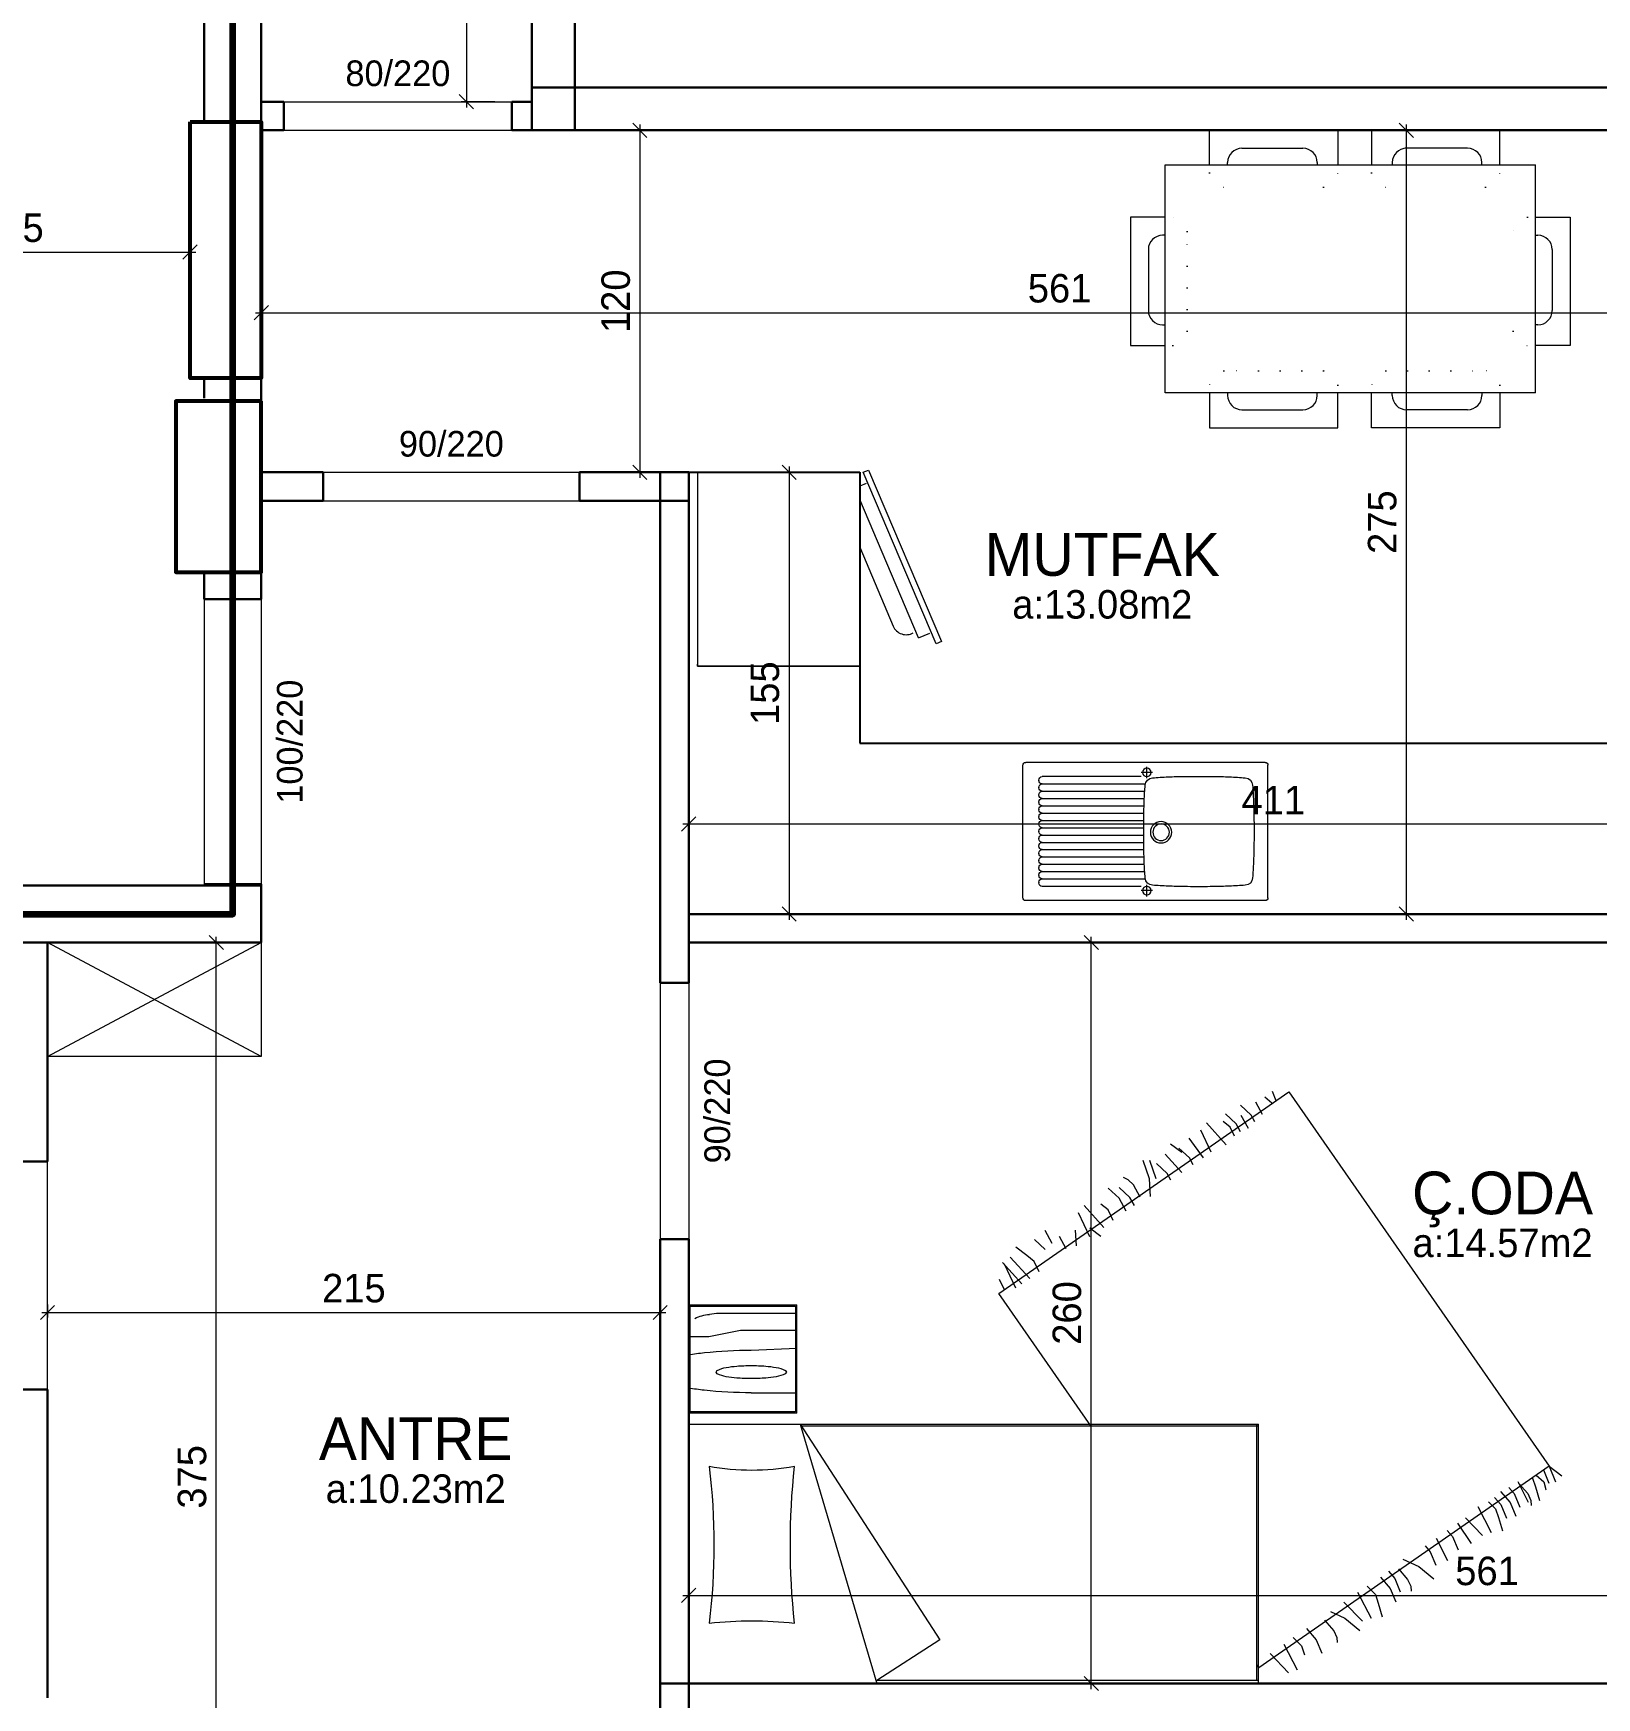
# Model space of a CAD drawing. Header units: centimetres. Extents: x 562865 to 1310255, y -148070 to 32737.
# Drawn here: x 622092 to 622640, y 23040 to 23625 of the extents above; entities that cross this region are included whole.
import ezdxf
from ezdxf.enums import TextEntityAlignment as Align

# ---------------------------------------------------------------- set-up
doc = ezdxf.new("R2010")
doc.units = ezdxf.units.CM
doc.header["$LTSCALE"] = 2.5
doc.linetypes.add('ACAD_ISO07W100', pattern=[3, 0, -3])
doc.layers.get('0').update_dxf_attribs({"color": 86})
for name, color, linetype in [('alan', 7, 'Continuous'), ('kapi-yazi', 7, 'Continuous'), ('mahal', 7, 'Continuous')]:
    doc.layers.add(name, color=color, linetype=linetype)
for name, color, linetype, lineweight in [('DUVAR', 4, 'Continuous', 30), ('duvar-kesim', 7, 'Continuous', 0), ('GÖRÜNÜŞLER', 96, 'Continuous', 25), ('iç ölçü', 106, 'Continuous', 18), ('kolon', 1, 'Continuous', 53)]:
    doc.layers.add(name, color=color, linetype=linetype, lineweight=lineweight)
doc.styles.add('PINAR', font='comic.ttf')
doc.dimstyles.new('TEMİZ ÖLÇÜ', dxfattribs={"dimtxt": 10, "dimasz": 5, "dimexe": 1.8, "dimexo": 0.625, "dimgap": 3, "dimtad": 1, "dimdec": 0, "dimrnd": 0.5, "dimzin": 1, "dimdsep": 46, "dimtxsty": 'PINAR', "dimblk": 'OBLIQUE', "dimcen": 0.9, "dimdle": 2, "dimclrd": 256, "dimclre": 256, "dimclrt": 7, "dimadec": 0, "dimazin": 0, "dimtfac": 1, "dimtdec": 0, "dimtofl": 0, "dimtmove": 2, "dimatfit": 2, "dimfxl": 10, "dimfxlon": 1, "dimlwd": -1, "dimlwe": -1, "dimarcsym": 0})

# ---------------------------------------------------------------- blocks, each defined once
blk = doc.blocks.new('_Oblique')
at = {"color": 0, "linetype": 'ByBlock', "lineweight": -2}
blk.add_line((-0.5, -0.5), (0.5, 0.5), dxfattribs=at)
blk = doc.blocks.new('*D1500')
at = {"layer": 'Defpoints', "color": 0}
for p in [(622562.67, 23590.49), (622573.64, 23590.49), (622562.67, 23315.49)]:
    blk.add_point(p, dxfattribs=at)
at = {"layer": 'iç ölçü'}
for p, q in [((622563.64, 23590.49), (622575.44, 23590.49)), ((622573.64, 23313.49), (622573.64, 23592.49)), ((622563.64, 23315.49), (622575.44, 23315.49))]:
    blk.add_line(p, q, dxfattribs=at)
at = {"layer": 'iç ölçü', "linetype": 'ByBlock', "xscale": 5, "yscale": 5, "zscale": 5}
for p, rotation in [((622573.64, 23590.49), 90), ((622573.64, 23315.49), 270)]:
    blk.add_blockref('_Oblique', p, dxfattribs=dict(at, rotation=rotation))
at = {"layer": 'iç ölçü', "color": 7, "insert": (622565.19, 23452.99), "char_height": 10, "attachment_point": 5, "rotation": 90, "style": 'PINAR'}
blk.add_mtext('275', dxfattribs=at)
blk = doc.blocks.new('*D1501')
at = {"layer": 'Defpoints', "color": 0}
for p in [(622732.1, 23526.48), (622171.78, 23522.33), (622732.1, 23519.74)]:
    blk.add_point(p, dxfattribs=at)
at = {"layer": 'iç ölçü'}
for p, q in [((622169.78, 23526.48), (622734.1, 23526.48)), ((622171.78, 23522.95), (622171.78, 23528.28)), ((622732.1, 23520.37), (622732.1, 23528.28))]:
    blk.add_line(p, q, dxfattribs=at)
at = {"layer": 'iç ölçü', "linetype": 'ByBlock', "xscale": 5, "yscale": 5, "zscale": 5, "rotation": 180}
blk.add_blockref('_Oblique', (622171.78, 23526.48), dxfattribs=at)
at = {"layer": 'iç ölçü', "linetype": 'ByBlock', "xscale": 5, "yscale": 5, "zscale": 5}
blk.add_blockref('_Oblique', (622732.1, 23526.48), dxfattribs=at)
at = {"layer": 'iç ölçü', "color": 7, "insert": (622451.94, 23535), "char_height": 10, "attachment_point": 5, "style": 'PINAR'}
blk.add_mtext('561', dxfattribs=at)
blk = doc.blocks.new('*D1502')
at = {"layer": 'Defpoints', "color": 0}
for p in [(622448.44, 23305.49), (622463.07, 23305.49), (622448.44, 23045.49)]:
    blk.add_point(p, dxfattribs=at)
at = {"layer": 'iç ölçü'}
for p, q in [((622453.07, 23305.49), (622464.87, 23305.49)), ((622463.07, 23043.49), (622463.07, 23307.49)), ((622453.07, 23045.49), (622464.87, 23045.49))]:
    blk.add_line(p, q, dxfattribs=at)
at = {"layer": 'iç ölçü', "linetype": 'ByBlock', "xscale": 5, "yscale": 5, "zscale": 5}
for p, rotation in [((622463.07, 23305.49), 90), ((622463.07, 23045.49), 270)]:
    blk.add_blockref('_Oblique', p, dxfattribs=dict(at, rotation=rotation))
at = {"layer": 'iç ölçü', "color": 7, "insert": (622454.56, 23175.49), "char_height": 10, "attachment_point": 5, "rotation": 90, "style": 'PINAR'}
blk.add_mtext('260', dxfattribs=at)
blk = doc.blocks.new('*D1503')
at = {"layer": 'Defpoints', "color": 0}
for p in [(622321.78, 23082.99), (622882.1, 23082.99), (622882.1, 23076.41)]:
    blk.add_point(p, dxfattribs=at)
at = {"layer": 'iç ölçü'}
for p, q in [((622321.78, 23082.37), (622321.78, 23074.61)), ((622882.1, 23082.37), (622882.1, 23074.61)), ((622319.78, 23076.41), (622884.1, 23076.41))]:
    blk.add_line(p, q, dxfattribs=at)
at = {"layer": 'iç ölçü', "linetype": 'ByBlock', "xscale": 5, "yscale": 5, "zscale": 5, "rotation": 180}
blk.add_blockref('_Oblique', (622321.78, 23076.41), dxfattribs=at)
at = {"layer": 'iç ölçü', "linetype": 'ByBlock', "xscale": 5, "yscale": 5, "zscale": 5}
blk.add_blockref('_Oblique', (622882.1, 23076.41), dxfattribs=at)
at = {"layer": 'iç ölçü', "color": 7, "insert": (622601.94, 23084.92), "char_height": 10, "attachment_point": 5, "style": 'PINAR'}
blk.add_mtext('561', dxfattribs=at)
blk = doc.blocks.new('*D1510')
at = {"layer": 'Defpoints', "color": 0}
for p in [(622311.78, 23183.82), (622096.78, 23179.11), (622311.78, 23175.66)]:
    blk.add_point(p, dxfattribs=at)
at = {"layer": 'iç ölçü'}
for p, q in [((622311.78, 23183.2), (622311.78, 23173.86)), ((622094.78, 23175.66), (622313.78, 23175.66)), ((622096.78, 23178.48), (622096.78, 23173.86))]:
    blk.add_line(p, q, dxfattribs=at)
at = {"layer": 'iç ölçü', "linetype": 'ByBlock', "xscale": 5, "yscale": 5, "zscale": 5, "rotation": 180}
blk.add_blockref('_Oblique', (622096.78, 23175.66), dxfattribs=at)
at = {"layer": 'iç ölçü', "linetype": 'ByBlock', "xscale": 5, "yscale": 5, "zscale": 5}
blk.add_blockref('_Oblique', (622311.78, 23175.66), dxfattribs=at)
at = {"layer": 'iç ölçü', "color": 7, "insert": (622204.28, 23184.15), "char_height": 10, "attachment_point": 5, "style": 'PINAR'}
blk.add_mtext('215', dxfattribs=at)
blk = doc.blocks.new('*D1511')
at = {"layer": 'Defpoints', "color": 0}
for p in [(622155.98, 23305.49), (622171.78, 23305.49), (622177.24, 22930.49)]:
    blk.add_point(p, dxfattribs=at)
at = {"layer": 'iç ölçü'}
for p, q in [((622165.98, 23305.49), (622154.18, 23305.49)), ((622155.98, 22928.49), (622155.98, 23307.49)), ((622165.98, 22930.49), (622154.18, 22930.49))]:
    blk.add_line(p, q, dxfattribs=at)
at = {"layer": 'iç ölçü', "linetype": 'ByBlock', "xscale": 5, "yscale": 5, "zscale": 5}
for p, rotation in [((622155.98, 23305.49), 90), ((622155.98, 22930.49), 270)]:
    blk.add_blockref('_Oblique', p, dxfattribs=dict(at, rotation=rotation))
at = {"layer": 'iç ölçü', "color": 7, "insert": (622147.53, 23117.99), "char_height": 10, "attachment_point": 5, "rotation": 90, "style": 'PINAR'}
blk.add_mtext('375', dxfattribs=at)
blk = doc.blocks.new('*D1518')
at = {"layer": 'Defpoints', "color": 0}
for p in [(622021.78, 23590.49), (622146.78, 23556.14), (622146.78, 23547.74)]:
    blk.add_point(p, dxfattribs=at)
at = {"layer": 'iç ölçü'}
for p, q in [((622021.78, 23557.74), (622021.78, 23545.94)), ((622146.78, 23555.51), (622146.78, 23545.94)), ((622019.78, 23547.74), (622148.78, 23547.74))]:
    blk.add_line(p, q, dxfattribs=at)
at = {"layer": 'iç ölçü', "linetype": 'ByBlock', "xscale": 5, "yscale": 5, "zscale": 5, "rotation": 180}
blk.add_blockref('_Oblique', (622021.78, 23547.74), dxfattribs=at)
at = {"layer": 'iç ölçü', "linetype": 'ByBlock', "xscale": 5, "yscale": 5, "zscale": 5}
blk.add_blockref('_Oblique', (622146.78, 23547.74), dxfattribs=at)
at = {"layer": 'iç ölçü', "color": 7, "insert": (622084.28, 23556.23), "char_height": 10, "attachment_point": 5, "style": 'PINAR'}
blk.add_mtext('125', dxfattribs=at)
blk = doc.blocks.new('*D1520')
at = {"layer": 'Defpoints', "color": 0}
for p in [(622266.78, 23937.99), (622243.79, 23600.49), (622266.78, 23600.49)]:
    blk.add_point(p, dxfattribs=at)
at = {"layer": 'iç ölçü'}
for p, q in [((622243.79, 23939.99), (622243.79, 23598.49)), ((622253.79, 23937.99), (622241.99, 23937.99)), ((622253.79, 23600.49), (622241.99, 23600.49))]:
    blk.add_line(p, q, dxfattribs=at)
at = {"layer": 'iç ölçü', "linetype": 'ByBlock', "xscale": 5, "yscale": 5, "zscale": 5}
for p, rotation in [((622243.79, 23937.99), 90), ((622243.79, 23600.49), 270)]:
    blk.add_blockref('_Oblique', p, dxfattribs=dict(at, rotation=rotation))
at = {"layer": 'iç ölçü', "color": 7, "insert": (622235.43, 23769.24), "char_height": 10, "attachment_point": 5, "rotation": 90, "style": 'PINAR'}
blk.add_mtext('338', dxfattribs=at)
blk = doc.blocks.new('*D1521')
at = {"layer": 'Defpoints', "color": 0}
for p in [(622321.78, 23393.53), (622732.1, 23393.53), (622732.1, 23347.09)]:
    blk.add_point(p, dxfattribs=at)
at = {"layer": 'iç ölçü'}
for p, q in [((622321.78, 23357.09), (622321.78, 23345.29)), ((622732.1, 23357.09), (622732.1, 23345.29)), ((622319.78, 23347.09), (622734.1, 23347.09))]:
    blk.add_line(p, q, dxfattribs=at)
at = {"layer": 'iç ölçü', "linetype": 'ByBlock', "xscale": 5, "yscale": 5, "zscale": 5, "rotation": 180}
blk.add_blockref('_Oblique', (622321.78, 23347.09), dxfattribs=at)
at = {"layer": 'iç ölçü', "linetype": 'ByBlock', "xscale": 5, "yscale": 5, "zscale": 5}
blk.add_blockref('_Oblique', (622732.1, 23347.09), dxfattribs=at)
at = {"layer": 'iç ölçü', "color": 7, "insert": (622526.94, 23355.45), "char_height": 10, "attachment_point": 5, "style": 'PINAR'}
blk.add_mtext('411', dxfattribs=at)
blk = doc.blocks.new('*D1522')
at = {"layer": 'Defpoints', "color": 0}
for p in [(622289.9, 23590.49), (622289.9, 23470.49), (622304.62, 23470.49)]:
    blk.add_point(p, dxfattribs=at)
at = {"layer": 'iç ölçü'}
for p, q in [((622294.62, 23590.49), (622306.42, 23590.49)), ((622304.62, 23592.49), (622304.62, 23468.49)), ((622294.62, 23470.49), (622306.42, 23470.49))]:
    blk.add_line(p, q, dxfattribs=at)
at = {"layer": 'iç ölçü', "linetype": 'ByBlock', "xscale": 5, "yscale": 5, "zscale": 5}
for p, rotation in [((622304.62, 23590.49), 90), ((622304.62, 23470.49), 270)]:
    blk.add_blockref('_Oblique', p, dxfattribs=dict(at, rotation=rotation))
at = {"layer": 'iç ölçü', "color": 7, "insert": (622296.22, 23530.49), "char_height": 10, "attachment_point": 5, "rotation": 90, "style": 'PINAR'}
blk.add_mtext('120', dxfattribs=at)
blk = doc.blocks.new('*D1523')
at = {"layer": 'Defpoints', "color": 0}
for p in [(622351.78, 23470.49), (622351.78, 23315.49), (622357.04, 23315.49)]:
    blk.add_point(p, dxfattribs=at)
at = {"layer": 'iç ölçü'}
for p, q in [((622357.04, 23472.49), (622357.04, 23313.49)), ((622352.41, 23470.49), (622358.84, 23470.49)), ((622352.41, 23315.49), (622358.84, 23315.49))]:
    blk.add_line(p, q, dxfattribs=at)
at = {"layer": 'iç ölçü', "linetype": 'ByBlock', "xscale": 5, "yscale": 5, "zscale": 5}
for p, rotation in [((622357.04, 23470.49), 90), ((622357.04, 23315.49), 270)]:
    blk.add_blockref('_Oblique', p, dxfattribs=dict(at, rotation=rotation))
at = {"layer": 'iç ölçü', "color": 7, "insert": (622348.56, 23392.99), "char_height": 10, "attachment_point": 5, "rotation": 90, "style": 'PINAR'}
blk.add_mtext('155', dxfattribs=at)
blk = doc.blocks.new('A$C6E22183B')
at = {"color": 33}
for p, q in [((30.49, 154.3), (75.49, 154.3)), ((30.49, 142.15), (30.49, 154.3)), ((75.49, 154.3), (75.49, 142.15)), ((92.18, 142.15), (12.18, 142.15)), ((12.18, 12.15), (12.18, 142.15)), ((92.18, 142.15), (92.18, 12.15)), ((0, 129.67), (0, 84.67)), ((12.18, 129.67), (0, 129.67)), ((92.18, 129.67), (104.36, 129.67)), ((104.36, 129.67), (104.36, 84.67)), ((0, 84.67), (12.18, 84.67)), ((104.36, 84.67), (92.18, 84.67)), ((0, 27.79), (0, 72.79)), ((0, 72.79), (12.18, 72.79)), ((104.36, 72.79), (92.18, 72.79)), ((104.36, 27.79), (104.36, 72.79)), ((12.18, 27.79), (0, 27.79)), ((92.18, 27.79), (104.36, 27.79)), ((92.18, 12.15), (12.18, 12.15)), ((30.49, 12.15), (30.49, 0)), ((75.49, 0), (75.49, 12.15)), ((30.49, 0), (75.49, 0))]:
    blk.add_line(p, q, dxfattribs=at)
for p, q in [((41.83, 148), (63.26, 148)), ((36.83, 142.15), (36.83, 143)), ((68.26, 143), (68.26, 142.15)), ((12.18, 123.34), (11.31, 123.34)), ((92.18, 123.34), (93.06, 123.34)), ((6.31, 118.34), (6.31, 96.37)), ((98.06, 118.34), (98.06, 96.91)), ((11.31, 91.91), (12.18, 91.91)), ((93.06, 91.91), (92.18, 91.91)), ((11.31, 65.55), (12.18, 65.55)), ((93.06, 65.55), (92.18, 65.55)), ((6.31, 39.13), (6.31, 60.55)), ((98.06, 39.13), (98.06, 60.55)), ((12.18, 34.13), (11.31, 34.13)), ((92.18, 34.13), (93.06, 34.13)), ((36.83, 12.15), (36.83, 11.31)), ((68.26, 11.31), (68.26, 12.15)), ((41.83, 6.31), (63.26, 6.31))]:
    blk.add_line(p, q)
at = {"linetype": 'ACAD_ISO07W100'}
for p, q in [((30.49, 139.37), (30.49, 142.15)), ((75.49, 142.15), (75.49, 139.37)), ((84.44, 89.67), (84.44, 124.67)), ((84.44, 67.79), (84.44, 32.79)), ((70.49, 19.93), (35.49, 19.93))]:
    blk.add_line(p, q, dxfattribs=at)
for centre, start, end in [((41.83, 143), 90, 180), ((63.26, 143), 0, 90), ((11.31, 118.34), 90, 180), ((93.06, 118.34), 0, 90), ((11.31, 96.91), 180, 270), ((93.06, 96.91), 270, 0), ((11.31, 60.55), 90, 180), ((93.06, 60.55), 0, 90), ((11.31, 39.13), 180, 270), ((93.06, 39.13), 270, 0), ((41.83, 11.31), 180, 270), ((63.26, 11.31), 270, 0)]:
    blk.add_arc(centre, 5, start, end)
for centre, start, end in [((35.49, 139.37), 180, 270), ((70.49, 139.37), 270, 0), ((14.93, 124.67), 0, 90), ((89.44, 124.67), 90, 180), ((14.93, 89.67), 270, 0), ((89.44, 89.67), 180, 270), ((14.93, 67.79), 0, 90), ((89.44, 67.79), 90, 180), ((14.93, 32.79), 270, 0), ((89.44, 32.79), 180, 270), ((35.49, 14.93), 90, 180), ((70.49, 14.93), 0, 90)]:
    blk.add_arc(centre, 5, start, end, dxfattribs=at)
blk = doc.blocks.new('Yatak-1b')
for p, q in [((-41.84, 200), (-41.84, 162)), ((-3.84, 200), (-41.84, 200)), ((-41.34, 199.5), (-41.34, 162.5)), ((-4.34, 199.5), (-41.34, 199.5)), ((-4.34, 162.5), (-4.34, 199.5)), ((-3.84, 162), (-3.84, 200)), ((91, 200), (0, 200)), ((0, 200), (0, 0)), ((91, 135.49), (91, 200)), ((-3.84, 162), (-41.84, 162)), ((-41.34, 162.5), (-4.34, 162.5)), ((91, 135.49), (91, 0)), ((91, 0), (0, 0))]:
    blk.add_line(p, q)
at = {"color": 33}
for p, q in [((-30.61, 192.93), (-30.61, 200)), ((-32.82, 181.86), (-30.61, 192.93)), ((-38.77, 190.26), (-38.52, 192.73)), ((-38.77, 162), (-38.77, 190.26)), ((-18.26, 190.4), (-18.88, 190.01)), ((-17.64, 190.01), (-18.26, 190.4)), ((-32.82, 162), (-32.82, 181.86)), ((-25.94, 178.05), (-26.6, 162)), ((-11.02, 178.05), (-10.96, 162)), ((-18.88, 166.12), (-18.26, 165.73)), ((-18.26, 165.73), (-17.64, 166.12)), ((0, 160.94), (75.67, 111.85)), ((0, 160.94), (91, 134.01)), ((75.67, 111.85), (89.99, 133.93))]:
    blk.add_line(p, q, dxfattribs=at)
at = {"color": 8}
for p, q in [((0.6, 160.76), (0.6, 0)), ((89.99, 0), (89.99, 133.93)), ((-49.19, 83.08), (-56.71, 89.9)), ((-47.74, 85.17), (-56.13, 89.18)), ((-47.07, 89.15), (-50.79, 90.94)), ((-59.17, 81.3), (-62.11, 85.23)), ((-51.11, 80.31), (-58.63, 87.13)), ((-61.26, 74.95), (-64.74, 78.69)), ((-57.12, 78.8), (-59.17, 81.3)), ((-53.41, 77.01), (-57.12, 78.8)), ((-63.33, 72.44), (-67.89, 74.95)), ((-62.52, 63.9), (-68.03, 64.28)), ((-61.55, 67.53), (-65.89, 69.88)), ((-69.04, 54.26), (-76.67, 61.18)), ((-65.78, 59.22), (-74.17, 63.22)), ((-65.81, 55.34), (-68.75, 59.28)), ((-79.3, 48.99), (-82.78, 52.74)), ((-75.16, 52.84), (-77.21, 55.35)), ((-71.45, 51.06), (-75.16, 52.84)), ((-85.76, 45.75), (-86.51, 47.37)), ((-79.54, 45.15), (-83.02, 48.9)), ((-74.74, 46.49), (-79.3, 48.99)), ((-83.93, 43.92), (-85.76, 45.75)), ((-79.59, 41.57), (-83.93, 43.92)), ((-76.66, 43.57), (-79.54, 45.15)), ((-86.12, 35.9), (-92.56, 38.14)), ((-86.07, 38.32), (-92.51, 40.57)), ((-87.99, 32.08), (-91.46, 35.83)), ((-79.85, 37.9), (-86.07, 38.32)), ((-95.29, 26.97), (-98.24, 30.9)), ((-88.24, 26.9), (-94.75, 32.8)), ((-85.56, 30.75), (-87.99, 32.08)), ((-93.5, 19.33), (-100.38, 24.33)), ((-93.4, 24.29), (-96.88, 28.04)), ((-90.98, 22.96), (-93.4, 24.29)), ((-98.05, 11.36), (-105.67, 18.28)), ((-95.4, 16.61), (-103.17, 20.32)), ((-104.17, 9.94), (-106.21, 12.44)), ((-108.44, 2.66), (-111.92, 6.4)), ((-105.41, 7.93), (-108.89, 11.68)), ((-103.74, 3.58), (-108.3, 6.09)), ((-102.53, 6.35), (-105.41, 7.93)), ((-101.07, 8.45), (-104.17, 9.94)), ((-108.59, -1.33), (-112.93, 1.02)), ((-106.02, 1.32), (-108.44, 2.66)), ((89.99, 0.6), (0, 0.6)), ((-113.47, -6.12), (-116.77, -4.82)), ((-112.66, -4.63), (-114.7, -2.13)), ((80.54, -4), (87.22, -10.46)), ((77.17, -8.85), (86.18, -13.52)), ((71.74, -16.83), (75.67, -20.23)), ((74.87, -12.16), (77.84, -15.01)), ((77.84, -15.01), (80.9, -16.06)), ((68.82, -23.09), (72.54, -26.34)), ((75.67, -20.23), (80.4, -22.19)), ((65.76, -25.26), (68.03, -30.3)), ((72.54, -26.34), (74.88, -27.42)), ((74.88, -27.42), (76.67, -27.55)), ((59, -34.74), (68.14, -39.47)), ((62.51, -29.95), (69.18, -36.42)), ((68.03, -30.3), (72.38, -35.55)), ((56.83, -38.11), (59.8, -40.97)), ((51.63, -45.6), (54.12, -47.75)), ((53.7, -42.79), (57.63, -46.19)), ((57.63, -46.19), (62.36, -48.14)), ((59.8, -40.97), (62.86, -42.01)), ((62.86, -42.01), (67.57, -43.4)), ((47.43, -50.57), (49.99, -56.25)), ((50.78, -49.05), (54.5, -52.29)), ((54.12, -47.75), (58.84, -49.71)), ((54.5, -52.29), (56.84, -53.37)), ((49.99, -56.25), (54.34, -61.5)), ((56.84, -53.37), (58.63, -53.51)), ((40.04, -62.27), (47.84, -66.31)), ((42.72, -58.41), (44.81, -60.22)), ((44.81, -60.22), (49.53, -62.18)), ((34.78, -69.84), (41.86, -74.54)), ((37.31, -66.2), (39.4, -68.01)), ((39.4, -68.01), (44.12, -69.97)), ((32.89, -72.56), (39.08, -78.55)), ((27.22, -80.72), (29.7, -83.1)), ((28.89, -76.87), (38.03, -81.61)), ((23.59, -84.92), (27.53, -88.32)), ((25.76, -82.82), (28.25, -84.97)), ((28.25, -84.97), (32.97, -86.93)), ((29.7, -83.1), (32.75, -84.15)), ((32.75, -84.15), (37.47, -85.53)), ((20.13, -90.91), (27.33, -94.64)), ((20.67, -91.18), (24.39, -94.43)), ((22.27, -87.84), (24.36, -89.65)), ((24.36, -89.65), (29.08, -91.61)), ((27.53, -88.32), (32.25, -90.28)), ((17.89, -97.42), (20.25, -100.06)), ((19, -96.14), (22.05, -97.19)), ((22.05, -97.19), (26.77, -98.57)), ((24.39, -94.43), (26.74, -95.51)), ((26.74, -95.51), (28.52, -95.64)), ((14.74, -101.98), (20.3, -104.23)), ((14.74, -101.98), (18.18, -106.4)), ((16.04, -99.92), (20.76, -101.87)), ((20.25, -100.06), (22.93, -100.82)), ((22.93, -100.82), (23.01, -100.87))]:
    blk.add_line(p, q, dxfattribs=at)
at = {"color": 33}
blk.add_lwpolyline([(0.6, 58.91), (-45.85, 91.2), (-116.64, -10.66), (14.74, -101.98), (85.53, -0.12), (84.49, 0.6)], dxfattribs=at)
for centre, radius, start, end in [((56.8, 185.92), 82.34, 170.15442, 174.01793), ((-94.18, 185.92), 82.75, 5.98206, 9.79577), ((-23.6, 191.24), 15, 154.00852, 174.28557), ((131.89, 178.05), 157.84, 174.01794, 180), ((-169.27, 178.05), 158.25, 0, 5.98207), ((-66.67, 177.87), 82.89, 349.57411, 10.42589), ((42.35, 412.24), 221.09, 262.85499, 277.14501), ((205.69, 177.87), 136.67, 173.69908, 186.30092), ((-5.93, 184.2), 14.19, 155.8434, 169.47569), ((-30.59, 184.2), 14.19, 10.52432, 24.15659), ((45.83, 178.06), 66.38, 175.59963, 180), ((13.83, 180.53), 34.29, 169.47569, 175.59966), ((-50.35, 180.53), 34.29, 4.40038, 10.52429), ((-82.35, 178.06), 66.38, 0, 4.40034), ((45.83, 178.06), 66.38, 180, 184.40034), ((-82.35, 178.06), 66.38, 355.59963, 0), ((13.83, 175.6), 34.29, 184.40038, 190.52429), ((-50.35, 175.6), 34.29, 349.4757, 355.59966), ((-5.93, 171.93), 14.19, 190.5243, 204.1566), ((-30.59, 171.93), 14.19, 335.8434, 349.47569), ((42.35, -94.99), 259.31, 83.91241, 96.08759)]:
    blk.add_arc(centre, radius, start, end, dxfattribs=at)
blk = doc.blocks.new('Buzdlb')
at = {"linetype": 'Continuous'}
for p, q in [((-33.99, -61), (-33.99, -4.04)), ((-33.99, -4.04), (-33.99, -61)), ((28.3, -1), (-28.3, -1)), ((34.01, -4.04), (34.01, -61)), ((-33.29, -61), (-33.99, -61)), ((-33.99, -61), (-33.29, -61)), ((34.01, -61), (-33.29, -61)), ((34.79, -64.1), (-25.43, -89.69))]:
    blk.add_line(p, q, dxfattribs=at)
blk.add_line((-33.99, -61), (34.01, -61))
at = {"color": 8, "linetype": 'Continuous'}
for p, q in [((-26.21, -87.87), (34.01, -62.27)), ((-24.1, -81.65), (24.5, -61)), ((7.7, -61), (-19.95, -72.75)), ((30.09, -63.29), (29.12, -61)), ((34.01, -62.27), (34.79, -64.1)), ((-24.1, -81.65), (-22.42, -85.6)), ((-25.43, -89.69), (-26.21, -87.87))]:
    blk.add_line(p, q, dxfattribs=at)
at = {"linetype": 'Continuous'}
blk.add_lwpolyline([(34.01, -4.04), (-33.29, -4.04), (-33.99, -4.04), (-33.29, -4.04)], dxfattribs=at)
at = {"color": 8, "linetype": 'Continuous'}
blk.add_arc((-17.99, -77.35), 5, 113.02175, 209.58833, dxfattribs=at)
blk = doc.blocks.new('Evye-2')
for p, q in [((-37.5, -23), (-37.5, 23.5)), ((-36.5, 24.5), (47.5, 24.5)), ((48.5, -23), (48.5, 23.5)), ((3, 21), (7, 21)), ((5, 19), (5, 23)), ((3, -20.5), (7, -20.5)), ((5, -22.5), (5, -18.5)), ((-36.5, -24), (47.5, -24))]:
    blk.add_line(p, q)
at = {"color": 8}
for p, q in [((7, 19.5), (41.7, 19.5)), ((42.9, 18.3), (42.9, 18.1366)), ((41.7, 16.9366), (5.5459, 16.9366)), ((41.7, 14.3766), (6, 14.3766)), ((41.7, 11.8166), (6, 11.8166)), ((42.9, 15.7366), (42.9, 15.5766)), ((42.9, 13.1766), (42.9, 13.0166)), ((41.7, 9.2566), (6, 9.2566)), ((41.7, 6.6966), (6.0519, 6.6966)), ((42.9, 10.6166), (42.9, 10.4566)), ((42.9, 8.0566), (42.9, 7.8966)), ((41.7, 4.1366), (6.0917, 4.1366)), ((41.7, 1.5766), (6.1117, 1.5766)), ((42.9, 5.4966), (42.9, 5.3366)), ((42.9, 2.9366), (42.9, 2.7766)), ((42.9, 0.3766), (42.9, 0.2166)), ((41.7, -3.5434), (6.0928, -3.5434)), ((41.7, -0.9834), (6.1121, -0.9834)), ((42.9, -2.1834), (42.9, -2.3434)), ((42.9, -4.7434), (42.9, -4.9034)), ((41.7, -8.6634), (6, -8.6634)), ((41.7, -11.2234), (6, -11.2234)), ((41.7, -6.1034), (6.0537, -6.1034)), ((42.9, -7.3034), (42.9, -7.4634)), ((42.9, -9.8634), (42.9, -10.0234)), ((41.7, -16.3434), (5.5602, -16.3434)), ((41.7, -13.7834), (6, -13.7834)), ((42.9, -12.4234), (42.9, -12.5834)), ((42.9, -14.9834), (42.9, -15.1434)), ((7, -19), (41.7, -19)), ((42.9, -17.5434), (42.9, -17.8))]:
    blk.add_line(p, q, dxfattribs=at)
for centre, radius in [((5, 21), 1.5), ((0, 0), 3.75), ((0, 0), 2.9), ((5, -20.5), 1.5)]:
    blk.add_circle(centre, radius)
for centre, radius, start, end in [((-36.5, 23.5), 1, 90, 180), ((47.5, 23.5), 1, 0, 90), ((-29.5, 16.5), 2.5831, 90, 180), ((-22.9779, -47.8015), 67.2017, 93.313256, 95.56949), ((-17.2225, -147.2206), 166.7873, 91.373663, 93.313194), ((-13.2502, -312.8726), 332.4869, 89.999972, 91.373679), ((-13.2498, -312.8726), 332.4869, 88.626321, 90.000028), ((-9.2775, -147.2206), 166.7873, 86.686806, 88.626337), ((-3.5221, -47.8011), 67.2014, 84.430506, 86.686741), ((3, 16.5), 2.5831, 0, 90), ((134.2205, 4.2225), 166.7873, 176.686806, 178.626337), ((34.8012, 9.9778), 67.2016, 174.430498, 176.686733), ((-61.3012, 9.9779), 67.2016, 3.313246, 5.569481), ((-160.7205, 4.2225), 166.7873, 1.373663, 3.313194), ((299.8725, 0.2501), 332.4869, 178.626321, 180.000028), ((-326.3725, 0.2501), 332.4869, 359.999972, 1.373679), ((299.8725, 0.2498), 332.4869, 179.999972, 181.373679), ((-326.3726, 0.2498), 332.4869, 358.626321, 0.000028), ((134.2205, -3.7226), 166.7873, 181.373663, 183.313194), ((-160.7205, -3.7226), 166.7873, 356.686806, 358.626337), ((34.8012, -9.4779), 67.2015, 183.313269, 185.569504), ((-29.5, -16), 2.5831, 180, 270), ((3, -16), 2.5831, 270, 0), ((-61.3012, -9.478), 67.2015, 354.430518, 356.686753), ((-36.5, -23), 1, 180, 270), ((-22.9779, 48.3014), 67.2017, 264.43051, 266.686744), ((-17.2225, 147.7205), 166.7873, 266.686806, 268.626337), ((-13.2502, 313.3725), 332.4869, 268.626321, 270.000028), ((-13.2498, 313.3725), 332.4869, 269.999972, 271.373679), ((-9.2775, 147.7205), 166.7873, 271.373663, 273.313194), ((-3.5221, 48.301), 67.2014, 273.313238, 275.569472), ((47.5, -23), 1, 270, 0)]:
    blk.add_arc(centre, radius, start, end)
for centre, start, end in [((41.7, 18.3), 0, 90), ((41.7, 18.1366), 270, 0), ((41.7, 15.7366), 0, 90), ((41.7, 15.5766), 270, 0), ((41.7, 13.1766), 0, 90), ((41.7, 13.0166), 270, 0), ((41.7, 10.6166), 0, 90), ((41.7, 10.4566), 270, 0), ((41.7, 8.0566), 0, 90), ((41.7, 7.8966), 270, 0), ((41.7, 5.4966), 0, 90), ((41.7, 5.3366), 270, 0), ((41.7, 2.9366), 0, 90), ((41.7, 2.7766), 270, 0), ((41.7, 0.3766), 0, 90), ((41.7, 0.2166), 270, 0), ((41.7, -2.1834), 0, 90), ((41.7, -2.3434), 270, 0), ((41.7, -4.7434), 0, 90), ((41.7, -4.9034), 270, 0), ((41.7, -7.3034), 0, 90), ((41.7, -7.4634), 270, 0), ((41.7, -9.8634), 0, 90), ((41.7, -10.0234), 270, 0), ((41.7, -12.4234), 0, 90), ((41.7, -12.5834), 270, 0), ((41.7, -14.9834), 0, 90), ((41.7, -15.1434), 270, 0), ((41.7, -17.5434), 0, 90), ((41.7, -17.8), 270, 0)]:
    blk.add_arc(centre, 1.2, start, end, dxfattribs=at)

msp = doc.modelspace()

# ---------------------------------------------------------------- linework, layer by layer
at = {"layer": 'DUVAR'}
for p, q in [((622151.78, 24297.49), (622151.78, 23593.49)), ((622171.78, 24297.49), (622171.78, 23593.49)), ((622266.78, 24300.49), (622266.78, 23590.49)), ((622281.78, 23945.49), (622281.78, 23590.49)), ((622897.1, 23605.49), (622266.78, 23605.49)), ((622179.72, 23600.49), (622171.78, 23600.49)), ((622179.72, 23590.49), (622179.72, 23600.49)), ((622266.78, 23600.49), (622259.72, 23600.49)), ((622259.72, 23590.49), (622259.72, 23600.49)), ((622179.72, 23590.49), (622171.78, 23590.49)), ((622266.78, 23590.49), (622259.72, 23590.49)), ((622732.1, 23590.49), (622266.78, 23590.49)), ((622151.78, 23503.49), (622151.78, 23496.49)), ((622171.78, 23503.49), (622171.78, 23425.95)), ((622171.78, 23470.49), (622193.48, 23470.49)), ((622193.48, 23460.49), (622193.48, 23470.49)), ((622283.48, 23470.49), (622321.78, 23470.49)), ((622283.48, 23460.49), (622283.48, 23470.49)), ((622311.78, 23470.49), (622311.78, 23291.38)), ((622321.78, 23470.49), (622321.78, 23291.38)), ((622171.78, 23460.49), (622193.48, 23460.49)), ((622283.48, 23460.49), (622321.78, 23460.49)), ((622151.78, 23435.49), (622151.78, 23425.95)), ((622151.78, 23425.95), (622171.78, 23425.95)), ((622171.78, 23325.49), (621781.78, 23325.49)), ((622151.78, 23325.95), (622171.78, 23325.95)), ((622171.78, 23325.95), (622171.78, 23305.49)), ((622321.78, 23315.49), (622732.1, 23315.49)), ((622171.78, 23305.49), (621781.78, 23305.49)), ((622096.78, 23305.49), (622096.78, 23228.65)), ((622321.78, 23305.49), (622897.1, 23305.49)), ((622311.78, 23291.38), (622321.78, 23291.38)), ((622096.78, 23228.65), (622086.78, 23228.65)), ((622311.78, 23201.38), (622311.78, 23030.8)), ((622311.78, 23201.38), (622321.78, 23201.38)), ((622321.78, 23201.38), (622321.78, 23030.8)), ((622096.78, 23148.65), (622086.78, 23148.65)), ((622096.78, 23148.65), (622096.78, 23040.49)), ((622311.78, 23045.49), (622882.1, 23045.49))]:
    msp.add_line(p, q, dxfattribs=at)
at = {"layer": 'duvar-kesim'}
for p, q in [((622179.72, 23600.49), (622259.72, 23600.49)), ((622179.72, 23590.49), (622259.72, 23590.49)), ((622193.48, 23470.49), (622283.48, 23470.49)), ((622193.48, 23460.49), (622283.48, 23460.49)), ((622151.78, 23425.95), (622151.78, 23325.95)), ((622171.78, 23425.95), (622171.78, 23325.95)), ((622311.78, 23291.38), (622311.78, 23201.38)), ((622321.78, 23291.38), (622321.78, 23201.38)), ((622096.78, 23148.65), (622096.78, 23228.65))]:
    msp.add_line(p, q, dxfattribs=at)
at = {"layer": 'GÖRÜNÜŞLER'}
for p, q in [((622321.78, 23470.49), (622381.78, 23470.49)), ((622381.78, 23470.49), (622381.78, 23375.49)), ((622381.78, 23375.49), (622732.1, 23375.49))]:
    msp.add_line(p, q, dxfattribs=at)
at = {"layer": 'iç ölçü'}
for p, q in [((622096.78, 23265.49), (622171.78, 23305.49)), ((622171.78, 23265.49), (622096.78, 23305.49)), ((622171.78, 23305.49), (622171.78, 23265.49)), ((622171.78, 23265.49), (622096.78, 23265.49))]:
    msp.add_line(p, q, dxfattribs=at)
at = {"layer": 'kolon', "color": 6, "lineweight": 100}
msp.add_lwpolyline([(621791.78, 23315.49), (622161.78, 23315.49), (622161.78, 24575.49), (621791.78, 24575.49)], close=True, dxfattribs=at)
at = {"layer": 'kolon'}
for points in [[(622146.78, 23593.49), (622171.78, 23593.49), (622171.78, 23503.49), (622146.78, 23503.49)], [(622171.78, 23495.49), (622141.78, 23495.49), (622141.78, 23435.49), (622171.78, 23435.49)]]:
    msp.add_lwpolyline(points, close=True, dxfattribs=at)

# ---------------------------------------------------------------- block references
at = {"layer": 'iç ölçü'}
for name, p, rotation in [('A$C6E22183B', (622476.78, 23590.49), 270), ('Buzdlb', (622320.78, 23436.48), 90)]:
    msp.add_blockref(name, p, dxfattribs=dict(at, rotation=rotation))
at = {"layer": 'iç ölçü', "extrusion": (0, 0, -1), "zscale": -1}
msp.add_blockref('Evye-2', (-622487.56, 23344.18), dxfattribs=at)
at = {"layer": 'iç ölçü', "xscale": -1, "rotation": 90}
msp.add_blockref('Yatak-1b', (622521.78, 23136.49), dxfattribs=at)

# ---------------------------------------------------------------- texts
at = {"layer": 'alan', "style": 'PINAR'}
for s, p in [('a:13.08m2', (622466.92, 23419.15)), ('a:14.57m2', (622607.38, 23195.11)), ('a:10.23m2', (622225.99, 23108.85))]:
    msp.add_text(s, height=10, dxfattribs=at).set_placement(p, align=Align.CENTER)
at = {"layer": 'kapi-yazi', "style": 'PINAR'}
for s, p in [('80/220', (622219.72, 23610.49)), ('90/220', (622238.48, 23480.49))]:
    msp.add_text(s, height=9, dxfattribs=at).set_placement(p, align=Align.MIDDLE_CENTER)
for s, p in [('100/220', (622181.78, 23375.95)), ('90/220', (622331.78, 23246.38))]:
    msp.add_text(s, height=9, rotation=90, dxfattribs=at).set_placement(p, align=Align.MIDDLE_CENTER)
at = {"layer": 'mahal', "style": 'PINAR'}
for s, p in [('MUTFAK', (622466.92, 23434.15)), ('Ç.ODA', (622607.38, 23210.11)), ('ANTRE', (622225.99, 23123.85))]:
    msp.add_text(s, height=15, dxfattribs=at).set_placement(p, align=Align.CENTER)

# ---------------------------------------------------------------- dimensions: what is measured, and where the dimension line sits
at = {"layer": 'iç ölçü'}
for base, p1, p2, picture, middle in [((622243.78661, 23600.49463), (622266.78106, 23937.99462), (622266.78106, 23600.49463), '*D1520', (622235.42802, 23769.24462)), ((622304.62, 23470.49), (622289.9, 23590.49), (622289.9, 23470.49), '*D1522', (622296.22, 23530.49)), ((622573.64, 23590.49), (622562.67, 23315.49), (622562.67, 23590.49), '*D1500', (622565.19, 23452.99)), ((622357.04, 23315.49), (622351.78, 23470.49), (622351.78, 23315.49), '*D1523', (622348.56, 23392.99)), ((622155.98, 23305.49), (622177.24, 22930.49), (622171.78, 23305.49), '*D1511', (622147.53, 23117.99)), ((622463.07, 23305.49), (622448.44, 23045.49), (622448.44, 23305.49), '*D1502', (622454.56, 23175.49))]:
    dim = msp.add_linear_dim(base=base, p1=p1, p2=p2, angle=90, dimstyle='TEMİZ ÖLÇÜ', override={"dimarcsym": 1}, dxfattribs=at)
    dim.commit()
    dim.dimension.update_dxf_attribs({"geometry": picture, "text_midpoint": middle})
for base, p1, p2, picture, middle in [((622146.78, 23547.74), (622021.78, 23590.49), (622146.78, 23556.14), '*D1518', (622084.28, 23556.23)), ((622732.1, 23526.48), (622171.78, 23522.33), (622732.1, 23519.74), '*D1501', (622451.94, 23535)), ((622732.1, 23347.09), (622321.78, 23393.53), (622732.1, 23393.53), '*D1521', (622526.94, 23355.45)), ((622311.78, 23175.66), (622096.78, 23179.11), (622311.78, 23183.82), '*D1510', (622204.28, 23184.15)), ((622882.1, 23076.41), (622321.78, 23082.99), (622882.1, 23082.99), '*D1503', (622601.94, 23084.92))]:
    dim = msp.add_linear_dim(base=base, p1=p1, p2=p2, dimstyle='TEMİZ ÖLÇÜ', override={"dimarcsym": 1}, dxfattribs=at)
    dim.commit()
    dim.dimension.update_dxf_attribs({"geometry": picture, "text_midpoint": middle})

doc.saveas('drawing.dxf')
